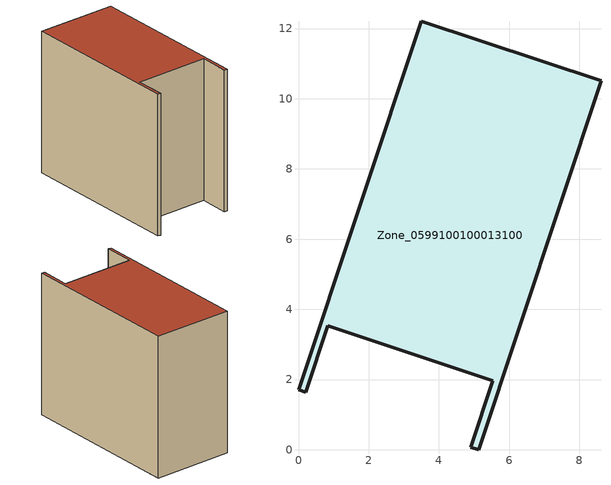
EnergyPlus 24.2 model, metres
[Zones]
Zone_0599100100013100
 floor ground (C_G): 3.5,12.21 8.62,10.51 5.13,0 4.91,0.07 5.54,1.96 0.83,3.53 0.2,1.64 0,1.71 z0
 wall outside (C_F): 0.83,3.53 5.54,1.96 4.91,0.07 5.13,0 8.62,10.51 3.5,12.21 0,1.71 0.2,1.64 0.83,3.53 z0:9.52
 roof outside (C_R): 5.13,0 8.62,10.51 3.5,12.21 0,1.71 0.2,1.64 0.83,3.53 5.54,1.96 4.91,0.07 z9.52
[BUILDING]
Pand.0599100100013100: North Axis=0; Terrain=City; Loads Convergence Tolerance Value=0.04; Temperature Convergence Tolerance Value=0.4; Solar Distribution=FullExterior; Maximum Number of Warmup Days=25; Minimum Number of Warmup Days=1
[Site:Location]
Rotterdam.The.Hague.AP_ZH_NLD Design_Conditions: Latitude=51.96; Longitude=4.45; Time Zone=1; Elevation=-4.5
[SITE:GROUNDTEMPERATURE:BUILDINGSURFACE]
18, 18, 18, 18, 18, 18, 18, 18, 18, 18, 18, 18
[MATERIAL] Thermal Absorptance=0.9; Solar Absorptance=0.7; Visible Absorptance=0.7
Name | Roughness | Thickness | Conductivity | Density | Specific Heat
G.TI.2015-2018 | MediumSmooth | 0.15 | 0.0428571 | 540 | 1210
F.TI.2015-2018 | Rough | 0.3 | 0.0666667 | 1920 | 840
R.TI.2015-2018 | MediumRough | 0.2 | 0.0333333 | 1500 | 1000
[CONSTRUCTION]
C_G: G.TI.2015-2018
C_F: F.TI.2015-2018
C_R: R.TI.2015-2018
[ZONE]
Zone_0599100100013100: Type=1; Multiplier=1; Ceiling Height=Autocalculate; Volume=Autocalculate; Floor Area=autocalculate; Part of Total Floor Area=Yes
[ZONEINFILTRATION:DESIGNFLOWRATE]
Infil_Zone_0599100100013100: Zone or ZoneList or Space or SpaceList=Zone_0599100100013100; Schedule=AlwaysOn; Design Flow Rate Calculation Method=Flow/Area; Flow Rate per Floor Area=0.0015; Constant Term Coefficient=1; Temperature Term Coefficient=0; Velocity Term Coefficient=0; Velocity Squared Term Coefficient=0
[HVACTEMPLATE:ZONE:IDEALLOADSAIRSYSTEM]
Zone_0599100100013100: Maximum Heating Supply Air Temperature=50; Minimum Cooling Supply Air Temperature=13; Maximum Heating Supply Air Humidity Ratio=0.0156; Minimum Cooling Supply Air Humidity Ratio=0.0077; Heating Limit=NoLimit; Cooling Limit=NoLimit; Dehumidification Control Type=ConstantSensibleHeatRatio; Cooling Sensible Heat Ratio=0.7; Dehumidification Setpoint=60; Humidification Control Type=None; Humidification Setpoint=30; Outdoor Air Method=None; Outdoor Air Flow Rate per Person=0.00944; Outdoor Air Flow Rate per Zone Floor Area=0; Outdoor Air Flow Rate per Zone=0; Demand Controlled Ventilation Type=None; Outdoor Air Economizer Type=NoEconomizer; Heat Recovery Type=None; Sensible Heat Recovery Effectiveness=0.7; Latent Heat Recovery Effectiveness=0.65
[ZONECONTROL:THERMOSTAT]
ThermostatControl_Zone_0599100100013100: Zone or ZoneList=Zone_0599100100013100; Control Type Schedule=DualSetpointControlType; Control 1=Thermostat_Zone_0599100100013100; Temperature Difference Between Cutout And Setpoint=0
[THERMOSTATSETPOINT:DUALSETPOINT]
Thermostat_Zone_0599100100013100: Heating Setpoint Temperature Schedule=HeatingSetpoint_Zone_0599100100013100; Cooling Setpoint Temperature Schedule=CoolingSetpoint_Zone_0599100100013100
[SCHEDULE:COMPACT]
HeatingSetpoint_Zone_0599100100013100: Through: 12/31, For: AllDays, Until: 24:00, 21
CoolingSetpoint_Zone_0599100100013100: Through: 12/31, For: AllDays, Until: 24:00, 24
DualSetpointControlType: Through: 12/31, For: AllDays, Until: 24:00, 4
AlwaysOn: Through: 12/31, For: AllDays, Until: 24:00, 1
